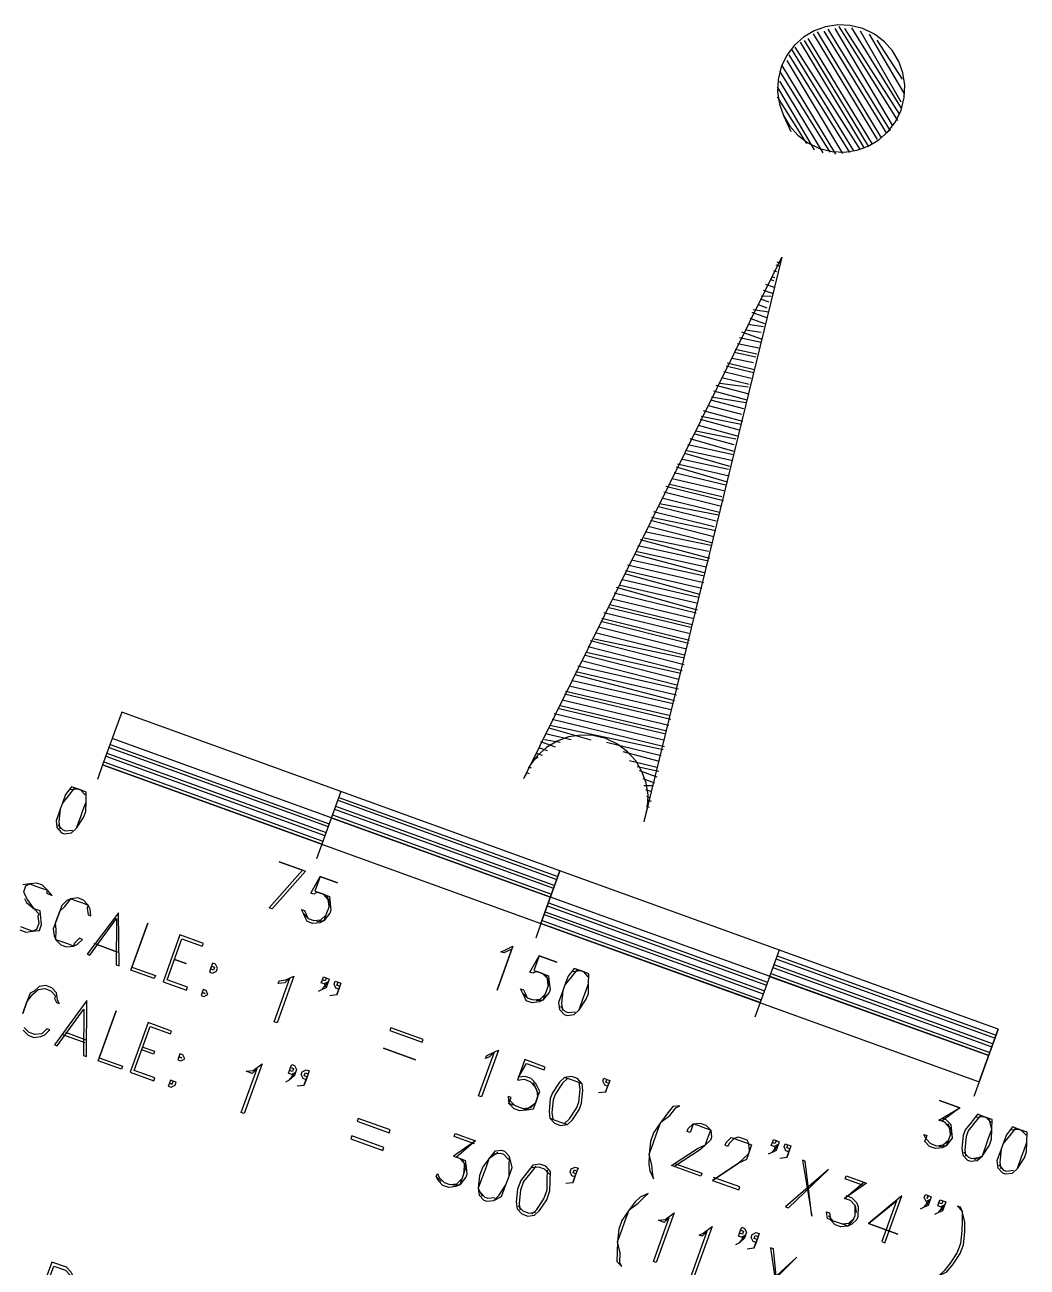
# Model space of a CAD drawing. Header units: feet. Extents: x 2484883 to 2491360, y 414166 to 419420.
# Drawn here: x 2485352 to 2485716.8, y 416314.3 to 416766.5 of the extents above; entities that cross this region are included whole.
import ezdxf

# ---------------------------------------------------------------- set-up
doc = ezdxf.new("R2010")
doc.units = ezdxf.units.FT
doc.layers.add('SITE_BASE', color=8, linetype='Continuous')

msp = doc.modelspace()

# ---------------------------------------------------------------- linework, layer by layer
at = {"layer": 'SITE_BASE'}
for p, q in [((2485638.9, 416763.24), (2485662.26, 416724.73)), ((2485640.34, 416763.92), (2485663.7, 416725.4)), ((2485642.86, 416764.21), (2485665.54, 416727.15)), ((2485644.3, 416764.89), (2485666.99, 416727.83)), ((2485646.82, 416765.19), (2485667.75, 416729.95)), ((2485648.26, 416765.87), (2485669.59, 416731.7)), ((2485650.39, 416765.1), (2485670.36, 416733.82)), ((2485652.9, 416765.39), (2485671.13, 416735.95)), ((2485656.1, 416764.24), (2485670.83, 416738.46)), ((2485634.17, 416760.14), (2485657.53, 416721.62)), ((2485635.61, 416760.82), (2485658.97, 416722.3)), ((2485637.06, 416761.5), (2485660.42, 416722.98)), ((2485659.29, 416763.08), (2485671.99, 416741.65)), ((2485662.09, 416760.87), (2485671.4, 416746.68)), ((2485630.12, 416755.59), (2485652.12, 416719.97)), ((2485630.88, 416757.72), (2485653.57, 416720.65)), ((2485632.33, 416758.4), (2485656.08, 416720.95)), ((2485626.74, 416749.59), (2485644.97, 416720.15)), ((2485627.51, 416751.72), (2485647.09, 416719.38)), ((2485629.35, 416753.46), (2485649.61, 416719.68)), ((2485626.65, 416746.02), (2485642.45, 416719.86)), ((2485625.88, 416743.89), (2485639.26, 416721.01)), ((2485625.8, 416740.31), (2485636.46, 416723.23)), ((2485628.13, 416733.46), (2485630.84, 416727.66)), ((2485625.33, 416679.14), (2485626.39, 416678.76)), ((2485625.71, 416680.21), (2485626.78, 416679.82)), ((2485623.4, 416673.82), (2485624.47, 416673.44)), ((2485623.79, 416674.89), (2485624.85, 416674.5)), ((2485624.56, 416677.01), (2485625.62, 416676.63)), ((2485620.8, 416669.95), (2485623.99, 416668.8)), ((2485621.57, 416672.08), (2485624.76, 416670.93)), ((2485618.88, 416664.63), (2485622.07, 416663.48)), ((2485619.65, 416666.76), (2485622.84, 416665.61)), ((2485620.03, 416667.83), (2485623.61, 416667.74)), ((2485615.89, 416659.7), (2485621.21, 416657.78)), ((2485616.66, 416661.83), (2485621.98, 416659.9)), ((2485617.05, 416662.89), (2485622.75, 416662.03)), ((2485612.91, 416654.77), (2485620.35, 416652.07)), ((2485614.35, 416655.45), (2485620.06, 416654.59)), ((2485615.12, 416657.57), (2485620.83, 416656.71)), ((2485611.37, 416650.51), (2485619.2, 416648.88)), ((2485612.14, 416652.64), (2485619.97, 416651.01)), ((2485610.21, 416647.32), (2485618.04, 416645.69)), ((2485610.6, 416648.38), (2485618.43, 416646.76)), ((2485607.23, 416642.39), (2485617.19, 416639.99)), ((2485607.61, 416643.45), (2485617.57, 416641.05)), ((2485609.44, 416645.19), (2485617.28, 416643.56)), ((2485605.69, 416638.13), (2485615.65, 416635.73)), ((2485606.46, 416640.26), (2485616.42, 416637.86)), ((2485602.7, 416633.2), (2485614.79, 416630.03)), ((2485603.47, 416635.32), (2485615.56, 416632.16)), ((2485604.92, 416636), (2485615.26, 416634.67)), ((2485600.78, 416627.88), (2485612.86, 416624.71)), ((2485601.55, 416630.01), (2485613.63, 416626.84)), ((2485601.93, 416631.07), (2485614.4, 416628.97)), ((2485598.18, 416624.01), (2485612.77, 416621.14)), ((2485598.95, 416626.14), (2485613.16, 416622.2)), ((2485596.25, 416618.69), (2485610.85, 416615.82)), ((2485597.02, 416620.82), (2485611.24, 416616.88)), ((2485597.79, 416622.94), (2485612.01, 416619.01)), ((2485594.04, 416615.88), (2485610.38, 416611.18)), ((2485595.87, 416617.63), (2485610.08, 416613.69)), ((2485592.11, 416610.56), (2485608.45, 416605.86)), ((2485592.5, 416611.63), (2485609.22, 416607.99)), ((2485593.27, 416613.76), (2485609.99, 416610.11)), ((2485589.13, 416605.63), (2485607.59, 416600.16)), ((2485589.51, 416606.69), (2485608.36, 416602.28)), ((2485591.34, 416608.44), (2485608.07, 416604.8)), ((2485587.59, 416601.38), (2485606.44, 416596.97)), ((2485588.36, 416603.5), (2485607.21, 416599.09)), ((2485584.6, 416596.44), (2485605.58, 416591.26)), ((2485585.37, 416598.57), (2485606.35, 416593.39)), ((2485586.82, 416599.25), (2485605.67, 416594.84)), ((2485583.06, 416592.19), (2485604.43, 416588.07)), ((2485583.83, 416594.31), (2485604.81, 416589.13)), ((2485580.08, 416587.25), (2485603.57, 416582.37)), ((2485580.85, 416589.38), (2485602.89, 416583.82)), ((2485582.68, 416591.12), (2485603.66, 416585.94)), ((2485578.92, 416584.06), (2485602.03, 416578.11)), ((2485579.69, 416586.19), (2485602.8, 416580.24)), ((2485575.94, 416579.13), (2485601.17, 416572.41)), ((2485577.38, 416579.81), (2485600.88, 416574.92)), ((2485578.15, 416581.93), (2485601.65, 416577.05)), ((2485574.01, 416573.81), (2485599.25, 416567.09)), ((2485574.4, 416574.87), (2485600.02, 416569.22)), ((2485575.17, 416577), (2485600.79, 416571.35)), ((2485571.41, 416569.94), (2485599.16, 416563.52)), ((2485573.24, 416571.68), (2485598.86, 416566.03)), ((2485569.49, 416564.62), (2485597.23, 416558.2)), ((2485570.26, 416566.75), (2485597.62, 416559.26)), ((2485570.64, 416567.81), (2485598.39, 416561.39)), ((2485566.5, 416559.69), (2485596.38, 416552.49)), ((2485567.27, 416561.81), (2485596.76, 416553.56)), ((2485568.72, 416562.49), (2485596.47, 416556.07)), ((2485564.96, 416555.43), (2485594.84, 416548.24)), ((2485565.73, 416557.56), (2485595.61, 416550.37)), ((2485562.75, 416552.63), (2485593.68, 416545.05)), ((2485564.58, 416554.37), (2485594.45, 416547.18)), ((2485560.82, 416547.31), (2485592.82, 416539.34)), ((2485561.59, 416549.43), (2485593.59, 416541.47)), ((2485561.98, 416550.5), (2485593.98, 416542.54)), ((2485557.84, 416542.37), (2485591.96, 416533.64)), ((2485559.28, 416543.05), (2485591.67, 416536.15)), ((2485560.05, 416545.18), (2485592.05, 416537.22)), ((2485555.91, 416537.05), (2485590.04, 416528.32)), ((2485556.3, 416538.12), (2485590.81, 416530.45)), ((2485557.07, 416540.25), (2485591.2, 416531.51)), ((2485553.31, 416533.18), (2485589.95, 416524.75)), ((2485555.14, 416534.93), (2485589.27, 416526.2)), ((2485552.16, 416529.99), (2485588.41, 416520.49)), ((2485552.54, 416531.06), (2485589.18, 416522.62)), ((2485548.79, 416524), (2485586.49, 416515.17)), ((2485550.62, 416525.74), (2485587.26, 416517.3)), ((2485551.39, 416527.87), (2485588.03, 416519.43)), ((2485547.63, 416520.8), (2485586.4, 416511.6)), ((2485548.4, 416522.93), (2485587.17, 416513.73)), ((2485544.65, 416515.87), (2485584.48, 416506.28)), ((2485546.48, 416517.61), (2485585.25, 416508.41)), ((2485546.86, 416518.68), (2485585.63, 416509.47)), ((2485542.72, 416510.55), (2485558, 416506.23)), ((2485543.11, 416511.62), (2485584.39, 416502.7)), ((2485543.88, 416513.74), (2485584.77, 416503.77)), ((2485539.74, 416505.62), (2485545.05, 416503.69)), ((2485541.18, 416506.3), (2485546.89, 416505.44)), ((2485541.95, 416508.42), (2485550.85, 416506.41)), ((2485381.84, 416501.37), (2485461.62, 416472.52)), ((2485382.61, 416503.49), (2485462.39, 416474.65)), ((2485382.99, 416504.56), (2485462.77, 416475.71)), ((2485538.2, 416501.36), (2485540.32, 416500.59)), ((2485538.97, 416503.49), (2485542.16, 416502.34)), ((2485563.7, 416505.37), (2485583.62, 416500.58)), ((2485569.7, 416502), (2485582.85, 416498.45)), ((2485380.3, 416497.11), (2485378.38, 416491.79)), ((2485380.68, 416498.17), (2485460.46, 416469.33)), ((2485381.45, 416500.3), (2485461.23, 416471.46)), ((2485535.21, 416496.43), (2485536.27, 416496.04)), ((2485537.43, 416499.24), (2485538.88, 416499.91)), ((2485572.12, 416498.72), (2485582.08, 416496.32)), ((2485574.93, 416496.5), (2485582.76, 416494.87)), ((2485534.44, 416494.3), (2485535.5, 416493.92)), ((2485575.61, 416495.05), (2485581.99, 416492.75)), ((2485576.97, 416492.16), (2485581.22, 416490.62)), ((2485577.26, 416489.64), (2485580.84, 416489.55)), ((2485577.94, 416488.2), (2485580.07, 416487.43)), ((2485465.85, 416484.22), (2485545.63, 416455.38)), ((2485466.23, 416485.29), (2485546.01, 416456.44)), ((2485578.23, 416485.68), (2485579.3, 416485.3)), ((2485578.91, 416484.24), (2485579.98, 416483.85)), ((2485463.92, 416478.9), (2485543.7, 416450.06)), ((2485464.69, 416481.03), (2485544.47, 416452.19)), ((2485465.08, 416482.09), (2485544.86, 416453.25)), ((2485578.14, 416482.11), (2485579.21, 416481.72)), ((2485460.08, 416468.27), (2485458.16, 416462.95)), ((2485539.86, 416439.42), (2485546.78, 416458.57)), ((2485542.55, 416446.87), (2485622.33, 416418.02)), ((2485455.1, 416441.2), (2485453.36, 416443.03)), ((2485541.01, 416442.61), (2485620.79, 416413.77)), ((2485541.4, 416443.68), (2485621.17, 416414.83)), ((2485542.16, 416445.8), (2485621.94, 416416.96)), ((2485540.24, 416440.49), (2485620.02, 416411.64)), ((2485624.64, 416424.41), (2485704.41, 416395.56)), ((2485625.4, 416426.53), (2485705.18, 416397.69)), ((2485625.79, 416427.6), (2485705.57, 416398.75)), ((2485623.48, 416421.21), (2485703.26, 416392.37)), ((2485624.25, 416423.34), (2485704.03, 416394.5)), ((2485460.94, 416417.44), (2485461.62, 416415.99)), ((2485466.26, 416415.51), (2485465.88, 416414.45)), ((2485534.88, 416412.35), (2485533.14, 416414.19)), ((2485619.64, 416410.58), (2485617.71, 416405.26)), ((2485365.31, 416399.09), (2485373.82, 416396.02)), ((2485366.76, 416399.77), (2485374.2, 416397.08)), ((2485449.02, 416384.46), (2485450.09, 416384.08)), ((2485564.13, 416380.13), (2485563.74, 416379.07)), ((2485530.32, 416373.11), (2485528.57, 416374.94)), ((2485681.67, 416359.28), (2485679.93, 416361.11)), ((2485624.76, 416358.21), (2485625.44, 416356.76)), ((2485630.08, 416356.29), (2485629.69, 416355.22)), ((2485503.5, 416345.52), (2485501.76, 416347.35)), ((2485680.07, 416338.21), (2485680.75, 416336.76)), ((2485685.39, 416336.29), (2485686.07, 416334.84)), ((2485646.26, 416331.19), (2485644.52, 416333.02)), ((2485612.83, 416325.23), (2485613.9, 416324.85))]:
    msp.add_line(p, q, dxfattribs=at)
for points in [[(2485670.93, 416735.42), (2485672.08, 416739.97), (2485672.29, 416744.53), (2485671.62, 416748.96), (2485670.12, 416753.15), (2485667.86, 416756.98), (2485664.88, 416760.33), (2485661.25, 416763.08), (2485657.01, 416765.11), (2485652.46, 416766.26), (2485647.9, 416766.47), (2485643.47, 416765.79), (2485639.28, 416764.3), (2485635.45, 416762.03), (2485632.1, 416759.06), (2485629.35, 416755.42), (2485627.32, 416751.19), (2485626.18, 416746.63), (2485625.97, 416742.08), (2485626.64, 416737.65), (2485628.13, 416733.46), (2485630.4, 416729.63), (2485633.37, 416726.28), (2485637.01, 416723.53), (2485641.24, 416721.5), (2485645.8, 416720.35), (2485650.35, 416720.14), (2485654.78, 416720.81), (2485658.97, 416722.31), (2485662.8, 416724.57), (2485666.15, 416727.55), (2485668.9, 416731.19), (2485670.93, 416735.42)], [(2485533.67, 416492.17), (2485627.55, 416681.95), (2485577.28, 416476.41)], [(2485626.56, 416429.72), (2485619.64, 416410.58), (2485539.86, 416439.42), (2485546.78, 416458.57), (2485387.22, 416516.26), (2485380.3, 416497.11), (2485539.86, 416439.42), (2485699.41, 416381.73), (2485706.34, 416400.88), (2485546.78, 416458.57), (2485539.86, 416439.42), (2485537.93, 416434.1)], [(2485463.54, 416477.84), (2485543.32, 416448.99), (2485383.76, 416506.68)], [(2485577.51, 416477.02), (2485578.63, 416481.58), (2485578.83, 416486.13), (2485578.14, 416490.56), (2485576.63, 416494.74), (2485574.35, 416498.57), (2485571.36, 416501.9), (2485567.72, 416504.64), (2485563.47, 416506.66), (2485558.91, 416507.79), (2485554.36, 416507.98), (2485549.93, 416507.29), (2485545.75, 416505.78), (2485541.93, 416503.5), (2485538.59, 416500.51), (2485535.85, 416496.87), (2485533.84, 416492.62)], [(2485467, 416487.41), (2485460.08, 416468.27), (2485380.3, 416497.11), (2485399.45, 416490.19)], [(2485368.62, 416488.1), (2485371.14, 416488.4), (2485369.01, 416489.17), (2485366.79, 416486.36), (2485365.64, 416483.17), (2485364.87, 416481.04), (2485363.33, 416476.79), (2485363.62, 416474.27), (2485365.37, 416472.44), (2485366.43, 416472.06), (2485368.94, 416472.35), (2485370.78, 416474.09), (2485373.38, 416477.96), (2485374.15, 416480.09), (2485374.24, 416483.67), (2485374.33, 416487.24), (2485372.2, 416488.01), (2485371.14, 416488.4), (2485372.2, 416488.01), (2485373.94, 416486.18)], [(2485370.07, 416488.78), (2485367.85, 416485.97), (2485365.64, 416483.17), (2485364.87, 416481.04), (2485364.39, 416476.4), (2485364.69, 416473.89)], [(2485368.94, 416472.35), (2485370.78, 416474.09), (2485372.31, 416478.35), (2485373.08, 416480.48), (2485374.24, 416483.67), (2485374.33, 416487.24)], [(2485364.01, 416475.34), (2485365.75, 416473.5), (2485366.82, 416473.12), (2485369.33, 416473.41)], [(2485441.95, 416444.75), (2485440.89, 416445.13), (2485453.04, 416458.78), (2485444.53, 416461.86), (2485454.11, 416458.4), (2485441.95, 416444.75)], [(2485462.73, 416445.66), (2485462.44, 416448.17), (2485460.69, 416450), (2485458.56, 416450.77), (2485457.12, 416450.09), (2485456.05, 416450.48), (2485459.42, 416456.48), (2485457.5, 416451.16), (2485458.56, 416450.77), (2485460.69, 416450), (2485462.82, 416449.23), (2485463.11, 416446.72), (2485463.41, 416444.21), (2485463.02, 416443.15), (2485460.81, 416440.34), (2485459.36, 416439.66), (2485456.85, 416439.37), (2485454.72, 416440.13), (2485454.04, 416441.58), (2485453.36, 416443.03), (2485452.68, 416444.48), (2485453.74, 416444.1), (2485454.42, 416442.65), (2485455.1, 416441.2), (2485457.23, 416440.43), (2485459.74, 416440.72), (2485461.58, 416442.47)], [(2485459.42, 416456.48), (2485465.81, 416454.17), (2485459.42, 416456.48)], [(2485350.16, 416437.04), (2485352.29, 416436.27), (2485354.8, 416436.57), (2485357.31, 416436.86), (2485358.08, 416438.99), (2485357.79, 416441.5), (2485357.49, 416444.02), (2485355.37, 416444.78), (2485352.95, 416448.07), (2485352.27, 416449.51), (2485351.59, 416450.96), (2485352.36, 416453.09), (2485353.8, 416453.77), (2485355.93, 416453), (2485358.06, 416452.23), (2485360.19, 416451.46), (2485359.8, 416450.4), (2485361.93, 416449.63), (2485360.19, 416451.46), (2485358.44, 416453.29), (2485356.32, 416454.06), (2485353.8, 416453.77), (2485351.29, 416453.47)], [(2485351.88, 416448.45), (2485352.56, 416447), (2485355.37, 416444.78), (2485357.11, 416442.95), (2485356.73, 416441.89), (2485357.02, 416439.38), (2485356.25, 416437.25), (2485354.8, 416436.57), (2485352.68, 416437.34), (2485350.55, 416438.11)], [(2485372.98, 416433.61), (2485371.91, 416433.99), (2485370.08, 416432.25), (2485369.69, 416431.18), (2485367.57, 416431.95), (2485365.44, 416432.72), (2485363.31, 416433.49), (2485363.4, 416437.07), (2485363.11, 416439.58), (2485364.65, 416443.84), (2485366.48, 416445.58), (2485368.7, 416448.38), (2485370.82, 416447.62), (2485372.95, 416446.85), (2485375.08, 416446.08), (2485374.69, 416445.01), (2485374.99, 416442.5), (2485376.05, 416442.12), (2485375.76, 416444.63), (2485375.08, 416446.08), (2485373.34, 416447.91), (2485371.21, 416448.68), (2485368.7, 416448.38), (2485367.25, 416447.71), (2485365.42, 416445.96), (2485364.65, 416443.84), (2485363.11, 416439.58), (2485362.34, 416437.45), (2485362.63, 416434.94), (2485363.31, 416433.49), (2485365.06, 416431.66), (2485367.18, 416430.89), (2485369.69, 416431.18), (2485371.14, 416431.86), (2485372.98, 416433.61)], [(2485461.76, 416449.62), (2485463.11, 416446.72), (2485462.34, 416444.59), (2485461.96, 416443.53), (2485460.81, 416440.34), (2485458.29, 416440.04)], [(2485623.1, 416420.15), (2485702.88, 416391.31), (2485543.32, 416448.99)], [(2485386.1, 416443.29), (2485374.63, 416428.2), (2485375.69, 416427.81), (2485385.33, 416441.17), (2485385.27, 416424.35), (2485386.33, 416423.97), (2485386.1, 416443.29)], [(2485390.58, 416422.43), (2485396.74, 416439.45), (2485390.97, 416423.49), (2485399.48, 416420.42), (2485399.09, 416419.35), (2485390.58, 416422.43)], [(2485408.44, 416435.22), (2485402.28, 416418.2), (2485410.79, 416415.12), (2485411.18, 416416.19), (2485403.73, 416418.88), (2485409.12, 416433.77), (2485416.56, 416431.08), (2485416.95, 416432.14), (2485408.44, 416435.22)], [(2485378.29, 416431.68), (2485385.74, 416428.99), (2485377.23, 416432.07)], [(2485523.86, 416415.14), (2485529.24, 416430.03), (2485526.35, 416428.67), (2485525.28, 416429.05), (2485526.73, 416429.73), (2485529.63, 416431.09), (2485523.86, 416415.14)], [(2485406.43, 416426.32), (2485410.68, 416424.79), (2485406.43, 416426.32)], [(2485420.34, 416424.9), (2485419.96, 416423.84), (2485419.57, 416422.77), (2485419.19, 416421.71), (2485420.25, 416421.32), (2485421.7, 416422), (2485422.09, 416423.07), (2485421.41, 416424.52), (2485420.34, 416424.9)], [(2485542.51, 416416.81), (2485542.21, 416419.33), (2485540.47, 416421.16), (2485538.34, 416421.93), (2485536.89, 416421.25), (2485535.83, 416421.63), (2485539.2, 416427.63), (2485537.28, 416422.31), (2485538.34, 416421.93), (2485540.47, 416421.16), (2485542.6, 416420.39), (2485542.89, 416417.88), (2485543.19, 416415.37), (2485542.8, 416414.3), (2485540.58, 416411.49), (2485539.14, 416410.82), (2485536.62, 416410.52), (2485534.5, 416411.29), (2485533.82, 416412.74), (2485533.14, 416414.19), (2485532.46, 416415.64), (2485533.52, 416415.25), (2485534.2, 416413.8), (2485534.88, 416412.35), (2485537.01, 416411.58), (2485539.52, 416411.88), (2485541.35, 416413.62)], [(2485539.2, 416427.63), (2485545.58, 416425.32), (2485539.2, 416427.63)], [(2485419.96, 416423.84), (2485421.02, 416423.45), (2485420.64, 416422.39), (2485419.57, 416422.77), (2485419.96, 416423.84)], [(2485443.77, 416403.2), (2485442.71, 416403.58), (2485448.47, 416419.54), (2485446.64, 416417.8), (2485444.13, 416417.5), (2485444.51, 416418.57), (2485447.03, 416418.86), (2485449.92, 416420.22), (2485443.77, 416403.2)], [(2485460.18, 416415.31), (2485462.39, 416418.12), (2485460.94, 416417.44), (2485459.88, 416417.82), (2485460.27, 416418.89), (2485460.65, 416419.95), (2485461.71, 416419.56), (2485462.78, 416419.18), (2485461.62, 416415.99), (2485460.18, 416415.31), (2485458.73, 416414.63)], [(2485460.65, 416419.95), (2485461.71, 416419.56), (2485461.33, 416418.5), (2485460.27, 416418.89), (2485460.65, 416419.95)], [(2485541.53, 416420.77), (2485542.89, 416417.88), (2485542.12, 416415.75), (2485541.74, 416414.69), (2485540.58, 416411.49), (2485538.07, 416411.2)], [(2485551.58, 416421.95), (2485554.09, 416422.25), (2485551.97, 416423.02), (2485549.75, 416420.21), (2485548.6, 416417.02), (2485547.83, 416414.89), (2485546.29, 416410.64), (2485546.58, 416408.12), (2485548.33, 416406.29), (2485549.39, 416405.91), (2485551.9, 416406.2), (2485553.73, 416407.94), (2485556.34, 416411.81), (2485557.11, 416413.94), (2485557.2, 416417.52), (2485557.29, 416421.09), (2485555.16, 416421.86), (2485554.09, 416422.25), (2485555.16, 416421.86), (2485556.9, 416420.03)], [(2485553.03, 416422.63), (2485550.81, 416419.82), (2485548.6, 416417.02), (2485547.83, 416414.89), (2485547.35, 416410.25), (2485547.65, 416407.74)], [(2485551.9, 416406.2), (2485553.73, 416407.94), (2485555.27, 416412.2), (2485556.04, 416414.33), (2485557.2, 416417.52), (2485557.29, 416421.09)], [(2485351.19, 416406.61), (2485352.72, 416410.86), (2485354.94, 416413.67), (2485356.77, 416415.41), (2485359.29, 416415.7), (2485361.41, 416414.93), (2485363.16, 416413.1), (2485362.77, 416412.04), (2485363.45, 416410.59), (2485364.51, 416410.21), (2485363.84, 416411.65), (2485363.54, 416414.17), (2485361.8, 416416), (2485359.67, 416416.77), (2485357.16, 416416.47), (2485355.33, 416414.73), (2485353.88, 416414.05), (2485352.72, 416410.86), (2485351.19, 416406.61)], [(2485416.88, 416415.33), (2485416.5, 416414.26), (2485416.11, 416413.2), (2485417.18, 416412.81), (2485418.63, 416413.49), (2485417.95, 416414.94), (2485416.88, 416415.33)], [(2485465.49, 416413.39), (2485466.65, 416416.58), (2485465.58, 416416.96), (2485465.97, 416418.03), (2485467.03, 416417.64), (2485466.65, 416416.58), (2485466.26, 416415.51), (2485465.2, 416415.9), (2485464.52, 416417.35), (2485464.91, 416418.41), (2485465.97, 416418.03), (2485467.03, 416417.64), (2485465.88, 416414.45), (2485465.49, 416413.39), (2485462.98, 416413.09)], [(2485374.56, 416411.38), (2485362.71, 416395.22), (2485363.77, 416394.84), (2485373.41, 416408.19), (2485373.34, 416391.38), (2485374.41, 416390.99), (2485374.56, 416411.38)], [(2485416.5, 416414.26), (2485417.56, 416413.88), (2485416.5, 416414.26)], [(2485378.66, 416389.45), (2485385.2, 416407.54), (2485379.05, 416390.52), (2485387.56, 416387.44), (2485387.17, 416386.38), (2485378.66, 416389.45)], [(2485546.97, 416409.19), (2485548.71, 416407.35), (2485549.77, 416406.97), (2485552.29, 416407.26)], [(2485361.05, 416400.63), (2485359.99, 416401.02), (2485358.16, 416399.27), (2485355.64, 416398.98), (2485353.52, 416399.75), (2485351.77, 416401.58)], [(2485396.9, 416403.31), (2485390.36, 416385.22), (2485398.87, 416382.15), (2485399.26, 416383.21), (2485391.81, 416385.9), (2485397.58, 416401.86), (2485405.03, 416399.17), (2485405.41, 416400.23), (2485396.9, 416403.31)], [(2485496.55, 416396.15), (2485496.93, 416397.21), (2485485.23, 416401.44), (2485484.85, 416400.38), (2485496.55, 416396.15)], [(2485351.39, 416400.52), (2485353.13, 416398.68), (2485355.26, 416397.92), (2485357.77, 416398.21), (2485359.22, 416398.89), (2485361.05, 416400.63)], [(2485706.34, 416400.88), (2485699.41, 416381.73), (2485697.49, 416376.41)], [(2485394.89, 416394.41), (2485399.14, 416392.87), (2485398.76, 416391.81), (2485394.5, 416393.35)], [(2485494.24, 416389.76), (2485482.54, 416393.99), (2485494.24, 416389.76)], [(2485518.23, 416376.28), (2485517.17, 416376.66), (2485522.93, 416392.62), (2485521.1, 416390.88), (2485519.65, 416390.2), (2485520.04, 416391.26), (2485521.49, 416391.94), (2485524.38, 416393.3), (2485518.23, 416376.28)], [(2485408.42, 416391.92), (2485408.04, 416390.86), (2485407.65, 416389.8), (2485408.72, 416389.41), (2485410.16, 416390.09), (2485409.49, 416391.54), (2485408.42, 416391.92)], [(2485408.04, 416390.86), (2485409.1, 416390.48), (2485408.04, 416390.86)], [(2485431.85, 416370.22), (2485430.78, 416370.61), (2485436.55, 416386.56), (2485434.72, 416384.82), (2485432.59, 416385.59), (2485435.1, 416385.89), (2485438.39, 416388.31), (2485431.85, 416370.22)], [(2485448.25, 416382.33), (2485450.47, 416385.14), (2485449.02, 416384.46), (2485447.96, 416384.85), (2485448.34, 416385.91), (2485448.73, 416386.97), (2485449.11, 416388.04), (2485450.18, 416387.65), (2485450.86, 416386.2), (2485450.09, 416384.08), (2485448.25, 416382.33), (2485446.8, 416381.66)], [(2485536.97, 416381.53), (2485538.33, 416378.63), (2485538.62, 416376.12), (2485537.85, 416373.99), (2485534.57, 416371.57), (2485532.44, 416372.34), (2485530.32, 416373.11), (2485528.19, 416373.88), (2485528.96, 416376.01), (2485527.89, 416376.39), (2485528.19, 416373.88), (2485529.93, 416372.05), (2485532.06, 416371.28), (2485534.57, 416371.57), (2485537.08, 416371.87), (2485537.85, 416373.99), (2485538.62, 416376.12), (2485539.39, 416378.25), (2485538.03, 416381.15), (2485536.29, 416382.98), (2485534.16, 416383.75), (2485531.65, 416383.45), (2485534.64, 416388.39), (2485541.02, 416386.08), (2485541.4, 416387.14), (2485533.96, 416389.84), (2485531.26, 416382.39), (2485533.78, 416382.68), (2485535.9, 416381.92), (2485537.65, 416380.08), (2485539.01, 416377.19)], [(2485448.73, 416386.97), (2485449.79, 416386.59), (2485449.41, 416385.53), (2485448.34, 416385.91), (2485448.73, 416386.97)], [(2485453.57, 416380.41), (2485454.73, 416383.6), (2485453.66, 416383.99), (2485454.05, 416385.05), (2485455.11, 416384.67), (2485454.73, 416383.6), (2485454.34, 416382.54), (2485453.28, 416382.92), (2485452.6, 416384.37), (2485452.98, 416385.44), (2485454.43, 416386.11), (2485455.5, 416385.73), (2485455.11, 416384.67), (2485454.34, 416382.54), (2485453.57, 416380.41), (2485451.06, 416380.12)], [(2485550.98, 416383.68), (2485548.46, 416383.39), (2485546.63, 416381.64), (2485544.03, 416377.77), (2485543.26, 416375.65), (2485542.79, 416371.01), (2485543.08, 416368.5), (2485544.82, 416366.66), (2485546.95, 416365.89), (2485549.46, 416366.19), (2485551.3, 416367.93), (2485553.9, 416371.8), (2485554.67, 416373.93), (2485555.14, 416378.57), (2485554.85, 416381.08), (2485553.1, 416382.91), (2485550.98, 416383.68)], [(2485554.85, 416381.08), (2485552.72, 416381.85), (2485550.59, 416382.62), (2485548.46, 416383.39)], [(2485404.96, 416382.35), (2485404.58, 416381.29), (2485404.19, 416380.22), (2485405.25, 416379.84), (2485406.7, 416380.52), (2485407.09, 416381.58), (2485406.02, 416381.97), (2485404.96, 416382.35), (2485404.58, 416381.29), (2485405.64, 416380.9), (2485406.02, 416381.97), (2485404.96, 416382.35)], [(2485549.53, 416383), (2485547.69, 416381.26), (2485545.09, 416377.39), (2485544.32, 416375.26), (2485543.85, 416370.62), (2485544.14, 416368.11)], [(2485548.4, 416366.57), (2485550.23, 416368.32), (2485552.83, 416372.19), (2485553.6, 416374.31), (2485554.08, 416378.95), (2485553.78, 416381.47)], [(2485563.36, 416378), (2485564.51, 416381.19), (2485563.45, 416381.58), (2485563.83, 416382.64), (2485564.89, 416382.26), (2485564.51, 416381.19), (2485564.13, 416380.13), (2485563.06, 416380.52), (2485562.38, 416381.96), (2485562.77, 416383.03), (2485563.83, 416382.64), (2485564.89, 416382.26), (2485563.74, 416379.07), (2485563.36, 416378), (2485560.84, 416377.71)], [(2485688.92, 416362.68), (2485688.62, 416365.19), (2485686.88, 416367.02), (2485684.75, 416367.79), (2485692.38, 416372.25), (2485684.93, 416374.94), (2485692.38, 416372.25), (2485685.81, 416367.4)], [(2485537.85, 416373.99), (2485536.02, 416372.25), (2485533.51, 416371.96)], [(2485580.81, 416346.44), (2485580.51, 416348.95), (2485580.22, 416351.46), (2485579.25, 416355.42), (2485580.78, 416359.67), (2485581.94, 416362.87), (2485583.48, 416367.12), (2485586.76, 416369.54), (2485588.98, 416372.35), (2485590.42, 416373.03), (2485587.91, 416372.73), (2485585.69, 416369.93), (2485583.48, 416367.12), (2485580.87, 416363.25), (2485579.72, 416360.06), (2485579.25, 416355.42), (2485579.16, 416351.84), (2485579.45, 416349.33), (2485580.81, 416346.44)], [(2485698.37, 416368.88), (2485700.89, 416369.17), (2485698.76, 416369.94), (2485696.54, 416367.13), (2485694.32, 416364.33), (2485693.55, 416362.2), (2485693.08, 416357.56), (2485693.37, 416355.05), (2485695.12, 416353.22), (2485696.18, 416352.83), (2485698.69, 416353.13), (2485700.53, 416354.87), (2485703.13, 416358.74), (2485703.9, 416360.87), (2485703.99, 416364.44), (2485704.08, 416368.02), (2485701.95, 416368.79), (2485700.89, 416369.17), (2485701.95, 416368.79), (2485703.69, 416366.95)], [(2485484.62, 416363.17), (2485485.01, 416364.23), (2485473.31, 416368.46), (2485472.92, 416367.4), (2485484.62, 416363.17)], [(2485543.08, 416368.5), (2485545.21, 416367.73), (2485547.33, 416366.96), (2485549.46, 416366.19)], [(2485588.82, 416351.96), (2485598.39, 416348.5), (2485598.01, 416347.43), (2485587.37, 416351.28), (2485596.83, 416357.48), (2485599.73, 416358.84), (2485600.5, 416360.97), (2485600.88, 416362.03), (2485601.65, 416364.16), (2485599.52, 416364.93), (2485597.4, 416365.7), (2485595.27, 416366.47), (2485594.5, 416364.34), (2485594.11, 416363.27), (2485593.05, 416363.66), (2485593.43, 416364.72), (2485595.27, 416366.47), (2485597.78, 416366.76), (2485599.91, 416365.99), (2485601.65, 416364.16), (2485601.94, 416361.65), (2485601.56, 416360.58), (2485599.73, 416358.84), (2485597.89, 416357.1), (2485588.43, 416350.89)], [(2485686.2, 416368.47), (2485687.26, 416368.08), (2485689.01, 416366.25), (2485689.3, 416363.74), (2485689.59, 416361.23), (2485687.38, 416358.42), (2485685.93, 416357.74), (2485683.42, 416357.45), (2485681.29, 416358.22), (2485679.55, 416360.05), (2485679.93, 416361.11), (2485679.25, 416362.56), (2485680.32, 416362.18), (2485679.93, 416361.11), (2485681.67, 416359.28), (2485683.8, 416358.51), (2485686.31, 416358.8), (2485688.15, 416360.55)], [(2485687.94, 416366.64), (2485689.3, 416363.74), (2485688.53, 416361.61), (2485687.38, 416358.42), (2485684.87, 416358.13)], [(2485699.82, 416369.56), (2485697.61, 416366.75), (2485695.39, 416363.94), (2485694.62, 416361.82), (2485694.14, 416357.18), (2485694.44, 416354.66)], [(2485697.63, 416353.51), (2485700.53, 416354.87), (2485702.06, 416359.12), (2485702.83, 416361.25), (2485703.99, 416364.44), (2485703.01, 416368.4)], [(2485711.14, 416364.26), (2485713.65, 416364.56), (2485711.52, 416365.33), (2485709.31, 416362.52), (2485708.15, 416359.33), (2485707.38, 416357.2), (2485705.84, 416352.95), (2485706.14, 416350.43), (2485707.88, 416348.6), (2485708.95, 416348.22), (2485711.46, 416348.51), (2485713.29, 416350.25), (2485715.89, 416354.12), (2485716.66, 416356.25), (2485716.75, 416359.83), (2485716.84, 416363.4), (2485714.72, 416364.17), (2485713.65, 416364.56), (2485714.72, 416364.17), (2485716.46, 416362.34)], [(2485482.32, 416356.79), (2485482.7, 416357.85), (2485471, 416362.08), (2485470.62, 416361.02), (2485482.32, 416356.79)], [(2485515.65, 416359.17), (2485508.21, 416361.86), (2485508.59, 416362.92), (2485516.04, 416360.23), (2485509.09, 416354.32), (2485510.15, 416353.94), (2485512.28, 416353.17), (2485512.57, 416350.66), (2485512.87, 416348.15), (2485512.48, 416347.08), (2485510.27, 416344.28), (2485508.82, 416343.6), (2485506.31, 416343.3), (2485504.18, 416344.07), (2485502.44, 416345.9), (2485501.76, 416347.35), (2485502.14, 416348.42), (2485502.82, 416346.97), (2485504.56, 416345.14), (2485506.69, 416344.37), (2485509.2, 416344.66), (2485511.04, 416346.4)], [(2485602.26, 416345.89), (2485611.72, 416352.1), (2485613.55, 416353.84), (2485615.39, 416355.58), (2485615.77, 416356.65), (2485615.48, 416359.16), (2485614.41, 416359.54), (2485611.22, 416360.7), (2485610.16, 416361.08), (2485608.33, 416359.34), (2485607.94, 416358.27), (2485606.88, 416358.66), (2485607.26, 416359.72), (2485609.1, 416361.47), (2485610.16, 416361.08), (2485611.61, 416361.76), (2485614.8, 416360.61), (2485615.48, 416359.16), (2485616.54, 416358.77), (2485615.77, 416356.65), (2485615.39, 416355.58), (2485614.62, 416353.46), (2485611.72, 416352.1), (2485602.26, 416345.89), (2485611.84, 416342.43), (2485612.22, 416343.5), (2485602.65, 416346.96)], [(2485623.99, 416356.08), (2485626.21, 416358.89), (2485624.76, 416358.21), (2485623.69, 416358.59), (2485624.08, 416359.66), (2485624.46, 416360.72), (2485625.53, 416360.34), (2485626.59, 416359.95), (2485625.44, 416356.76), (2485623.99, 416356.08), (2485622.54, 416355.4)], [(2485624.46, 416360.72), (2485625.53, 416360.34), (2485625.14, 416359.27), (2485624.08, 416359.66), (2485624.46, 416360.72)], [(2485712.59, 416364.94), (2485710.37, 416362.13), (2485708.15, 416359.33), (2485707.38, 416357.2), (2485706.91, 416352.56), (2485707.2, 416350.05)], [(2485711.46, 416348.51), (2485713.29, 416350.25), (2485714.83, 416354.51), (2485715.6, 416356.64), (2485716.75, 416359.83), (2485716.84, 416363.4)], [(2485516.04, 416360.23), (2485508.03, 416354.71), (2485510.15, 416353.94), (2485511.9, 416352.11), (2485511.81, 416348.53), (2485512.57, 416350.66), (2485511.22, 416353.56)], [(2485525.61, 416356.77), (2485523.1, 416356.48), (2485520.88, 416353.67), (2485518.66, 416350.86), (2485517.51, 416347.67), (2485517.03, 416343.03), (2485517.33, 416340.52), (2485519.07, 416338.69), (2485520.14, 416338.3), (2485522.65, 416338.6), (2485525.54, 416339.96), (2485527.08, 416344.21), (2485528.24, 416347.4), (2485529.39, 416350.59), (2485528.42, 416354.55), (2485526.67, 416356.39), (2485525.61, 416356.77)], [(2485629.31, 416354.16), (2485630.46, 416357.35), (2485629.4, 416357.73), (2485629.78, 416358.8), (2485630.84, 416358.41), (2485630.46, 416357.35), (2485630.08, 416356.29), (2485629.01, 416356.67), (2485628.33, 416358.12), (2485628.72, 416359.18), (2485629.78, 416358.8), (2485630.84, 416358.41), (2485629.69, 416355.22), (2485629.31, 416354.16), (2485626.79, 416353.86)], [(2485524.16, 416356.09), (2485520.88, 416353.67), (2485519.73, 416350.48), (2485518.57, 416347.29), (2485517.03, 416343.03), (2485518.39, 416340.14)], [(2485522.65, 416338.6), (2485524.48, 416340.34), (2485527.08, 416344.21), (2485528.24, 416347.4), (2485528.33, 416350.98), (2485528.42, 416354.55)], [(2485528.03, 416353.49), (2485526.29, 416355.32), (2485525.23, 416355.71), (2485522.71, 416355.41)], [(2485539.44, 416351.77), (2485536.93, 416351.48), (2485534.71, 416348.67), (2485532.49, 416345.86), (2485531.34, 416342.67), (2485530.86, 416338.03), (2485531.16, 416335.52), (2485532.9, 416333.69), (2485535.03, 416332.92), (2485537.54, 416333.21), (2485539.37, 416334.96), (2485541.97, 416338.83), (2485543.13, 416342.02), (2485543.22, 416345.59), (2485543.31, 416349.17), (2485541.57, 416351), (2485539.44, 416351.77)], [(2485638.43, 416332.82), (2485636.07, 416352.91), (2485635.01, 416353.3), (2485638.43, 416332.82)], [(2485693.76, 416356.11), (2485695.5, 416354.28), (2485696.57, 416353.9), (2485699.08, 416354.19)], [(2485511.81, 416348.53), (2485511.42, 416347.47), (2485510.27, 416344.28), (2485507.76, 416343.98)], [(2485537.99, 416351.09), (2485535.77, 416348.29), (2485533.55, 416345.48), (2485532.4, 416342.29), (2485531.93, 416337.65), (2485532.22, 416335.14)], [(2485536.48, 416333.6), (2485538.31, 416335.34), (2485540.91, 416339.21), (2485542.06, 416342.4), (2485542.15, 416345.98), (2485542.24, 416349.55)], [(2485542.92, 416348.11), (2485541.18, 416349.94), (2485539.05, 416350.71), (2485536.54, 416350.41)], [(2485551.43, 416345.03), (2485552.59, 416348.22), (2485551.52, 416348.6), (2485551.91, 416349.67), (2485552.97, 416349.28), (2485552.59, 416348.22), (2485552.2, 416347.16), (2485551.14, 416347.54), (2485550.46, 416348.99), (2485550.84, 416350.05), (2485552.29, 416350.73), (2485553.36, 416350.35), (2485552.97, 416349.28), (2485552.2, 416347.16), (2485551.43, 416345.03), (2485548.92, 416344.73)], [(2485628.86, 416336.28), (2485629.92, 416335.9), (2485644.58, 416349.84), (2485628.86, 416336.28)], [(2485656.96, 416344.16), (2485650.58, 416346.47), (2485650.97, 416347.53), (2485658.41, 416344.84), (2485650.4, 416339.32), (2485657.35, 416345.22)], [(2485706.52, 416351.5), (2485708.27, 416349.66), (2485709.33, 416349.28), (2485711.84, 416349.57)], [(2485517.71, 416341.58), (2485519.46, 416339.75), (2485520.52, 416339.37), (2485523.03, 416339.66)], [(2485569.27, 416314.52), (2485568.59, 416315.97), (2485568.68, 416319.55), (2485567.71, 416323.51), (2485569.25, 416327.76), (2485570.4, 416330.95), (2485571.94, 416335.21), (2485575.22, 416337.63), (2485577.05, 416339.37), (2485578.89, 416341.12), (2485575.99, 416339.76), (2485574.16, 416338.02), (2485571.94, 416335.21), (2485569.34, 416331.34), (2485568.18, 416328.15), (2485567.71, 416323.51), (2485567.62, 416319.93), (2485567.53, 416316.36), (2485569.27, 416314.52)], [(2485650.78, 416340.38), (2485652.91, 416339.61), (2485654.66, 416337.78), (2485655.33, 416336.33), (2485655.24, 416332.75), (2485654.86, 416331.69), (2485653.03, 416329.95), (2485651.58, 416329.27), (2485649.07, 416328.97), (2485646.94, 416329.74), (2485645.2, 416331.57), (2485644.13, 416331.96), (2485643.84, 416334.47), (2485644.9, 416334.09), (2485645.2, 416331.57), (2485647.32, 416330.81), (2485649.45, 416330.04), (2485651.96, 416330.33), (2485653.8, 416332.07), (2485654.18, 416333.14), (2485654.27, 416336.71), (2485652.53, 416338.55), (2485650.4, 416339.32)], [(2485652.53, 416338.55), (2485654.27, 416336.71), (2485654.56, 416334.2)], [(2485669.75, 416326.3), (2485659.11, 416330.15), (2485669.34, 416338.48), (2485663.96, 416323.59), (2485665.02, 416323.2), (2485671.18, 416340.22), (2485659.11, 416330.15), (2485669.75, 416326.3)], [(2485679.3, 416336.08), (2485681.52, 416338.89), (2485680.07, 416338.21), (2485679.39, 416339.66), (2485679.78, 416340.72), (2485680.84, 416340.34), (2485681.9, 416339.95), (2485680.75, 416336.76), (2485679.3, 416336.08), (2485677.85, 416335.4)], [(2485680.84, 416340.34), (2485680.45, 416339.27), (2485680.84, 416340.34)], [(2485684.62, 416334.16), (2485686.84, 416336.97), (2485685.39, 416336.29), (2485684.32, 416336.67), (2485684.71, 416337.74), (2485685.09, 416338.8), (2485686.16, 416338.41), (2485687.22, 416338.03), (2485686.07, 416334.84), (2485684.62, 416334.16), (2485683.17, 416333.48)], [(2485685.09, 416338.8), (2485686.16, 416338.41), (2485685.77, 416337.35), (2485684.71, 416337.74), (2485685.09, 416338.8)], [(2485531.54, 416336.58), (2485533.28, 416334.75), (2485535.41, 416333.98), (2485537.92, 416334.28)], [(2485581.83, 416316), (2485580.77, 416316.38), (2485586.54, 416332.34), (2485584.7, 416330.59), (2485582.58, 416331.36), (2485585.09, 416331.66), (2485588.37, 416334.08), (2485581.83, 416316)], [(2485682.93, 416309.51), (2485684.76, 416311.26), (2485687.65, 416312.62), (2485689.87, 416315.42), (2485692.47, 416319.29), (2485693.63, 416322.48), (2485694.1, 416327.12), (2485694.19, 416330.7), (2485693.22, 416334.66), (2485692.54, 416336.11), (2485691.48, 416336.49), (2485693.22, 416334.66), (2485693.13, 416331.08), (2485693.04, 416327.51), (2485692.56, 416322.87), (2485691.41, 416319.68), (2485688.81, 416315.81), (2485686.59, 416313), (2485684.76, 416311.26), (2485681.86, 416309.9), (2485682.93, 416309.51)], [(2485595.66, 416311), (2485594.6, 416311.38), (2485600.36, 416327.34), (2485598.53, 416325.59), (2485597.47, 416325.98), (2485598.92, 416326.66), (2485602.2, 416329.08), (2485595.66, 416311)], [(2485653.8, 416332.07), (2485651.58, 416329.27), (2485649.45, 416330.04)], [(2485612.07, 416323.11), (2485614.28, 416325.91), (2485612.83, 416325.23), (2485611.77, 416325.62), (2485612.16, 416326.68), (2485612.54, 416327.75), (2485612.92, 416328.81), (2485613.99, 416328.42), (2485614.67, 416326.98), (2485613.9, 416324.85), (2485612.07, 416323.11), (2485610.62, 416322.43)], [(2485612.54, 416327.75), (2485613.6, 416327.36), (2485613.22, 416326.3), (2485612.16, 416326.68), (2485612.54, 416327.75)], [(2485617.38, 416321.18), (2485618.54, 416324.37), (2485617.47, 416324.76), (2485617.86, 416325.82), (2485618.92, 416325.44), (2485618.54, 416324.37), (2485618.15, 416323.31), (2485617.09, 416323.7), (2485616.41, 416325.14), (2485616.79, 416326.21), (2485618.24, 416326.89), (2485619.31, 416326.5), (2485618.92, 416325.44), (2485618.15, 416323.31), (2485617.38, 416321.18), (2485614.87, 416320.89)], [(2485626.51, 416299.84), (2485624.54, 416321), (2485623.47, 416321.39), (2485626.51, 416299.84)], [(2485359.77, 416307.28), (2485364.03, 416305.74), (2485366.54, 416306.03), (2485367.61, 416305.65), (2485368.37, 416307.78), (2485369.14, 416309.9), (2485369.53, 416310.97), (2485368.85, 416312.42), (2485367.11, 416314.25), (2485361.79, 416316.17), (2485356.02, 416300.22), (2485357.08, 416299.83), (2485362.47, 416314.72), (2485366.72, 416313.19), (2485368.46, 416311.35), (2485369.14, 416309.9), (2485368.37, 416307.78), (2485366.54, 416306.03), (2485364.41, 416306.8), (2485360.16, 416308.34)], [(2485616.93, 416303.3), (2485618, 416302.92), (2485633.04, 416317.93), (2485616.93, 416303.3)]]:
    msp.add_lwpolyline(points, dxfattribs=at)

doc.saveas('drawing.dxf')
